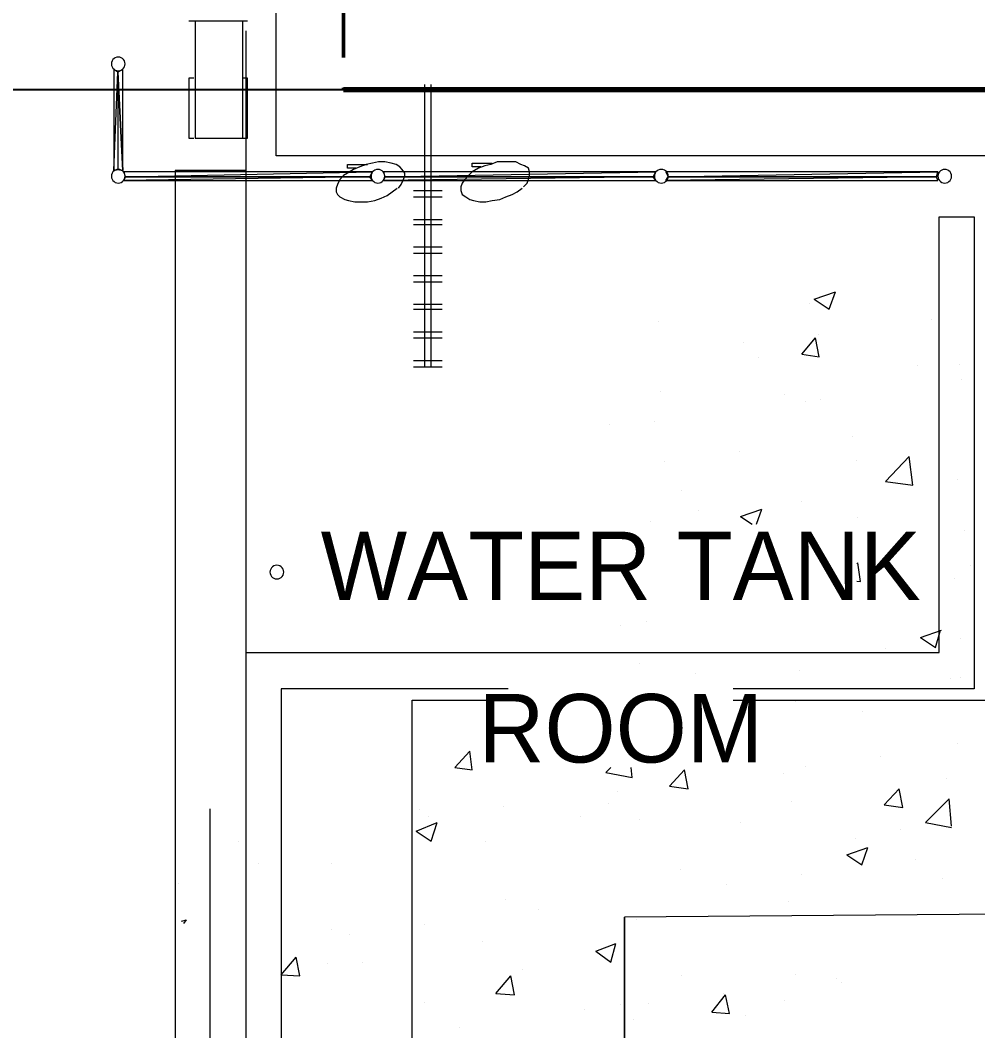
# Paper-space layout '01 Roof Support Layout' of a CAD drawing. Header units: millimetres. Extents: x 5 to 415, y 5 to 292.
# Drawn here: x 191 to 238.5, y 162.2 to 212.4 of the extents above; entities that cross this region are included whole.
import ezdxf
from ezdxf.enums import TextEntityAlignment as Align

# ---------------------------------------------------------------- set-up
doc = ezdxf.new("R2010")
doc.units = ezdxf.units.MM
doc.linetypes.add('DASHED_REVIEW', pattern=[4, 2.5, -1.5])
for name, color, linetype in [('BEAMS', 7, 'Continuous'), ('EXISTING', 7, 'Continuous'), ('LOAD_BEARING_WALLS', 7, 'Continuous'), ('PROPOSED', 7, 'Continuous'), ('TEXT', 7, 'Continuous')]:
    doc.layers.add(name, color=color, linetype=linetype)

# ---------------------------------------------------------------- blocks, each defined once
blk = doc.blocks.new('SHEET_01')
at = {"layer": 'BEAMS', "color": 7, "linetype": 'DASHED_REVIEW', "lineweight": 50}
blk.add_line((207.032, 245), (207.032, 208.916), dxfattribs=at)
at = {"layer": 'EXISTING', "color": 254, "linetype": 'Continuous', "lineweight": 13}
for p, q in [((203.684, 205.63), (203.684, 241.714)), ((195.624, 209.908), (195.624, 204.886)), ((195.81, 209.784), (195.624, 209.908)), ((195.624, 204.886), (195.81, 209.784)), ((196.058, 209.908), (195.81, 209.784)), ((195.81, 209.784), (195.81, 204.948)), ((196.058, 204.886), (195.81, 209.784)), ((195.81, 209.784), (196.058, 204.886)), ((196.058, 204.886), (196.058, 209.908)), ((211.062, 204.886), (211.062, 209.164)), ((211.372, 204.886), (211.372, 209.164)), ((271.76, 205.63), (203.684, 205.63)), ((208.458, 205.258), (208.148, 205.196)), ((208.768, 205.32), (208.458, 205.258)), ((209.078, 205.32), (208.768, 205.32)), ((209.388, 205.258), (209.078, 205.32)), ((209.636, 205.196), (209.388, 205.258)), ((213.418, 205.072), (213.418, 205.258)), ((213.418, 205.258), (214.41, 205.258)), ((214.658, 205.32), (214.348, 205.196)), ((215.03, 205.32), (214.658, 205.32)), ((215.34, 205.32), (215.03, 205.32)), ((215.588, 205.32), (215.34, 205.32)), ((215.836, 205.196), (215.588, 205.32)), ((195.81, 204.948), (195.624, 204.886)), ((195.81, 204.948), (196.058, 204.886)), ((208.458, 204.824), (196.12, 204.824)), ((196.12, 204.824), (196.182, 204.576)), ((196.182, 204.576), (208.458, 204.824)), ((207.218, 204.762), (207.032, 204.638)), ((207.218, 205.01), (207.218, 205.196)), ((207.218, 205.196), (208.21, 205.196)), ((207.652, 205.01), (207.218, 205.01)), ((207.528, 204.948), (207.218, 204.762)), ((207.838, 205.072), (207.528, 204.948)), ((208.148, 205.196), (207.838, 205.072)), ((208.458, 204.824), (208.334, 204.576)), ((222.532, 204.824), (209.016, 204.824)), ((209.016, 204.824), (209.078, 204.576)), ((209.078, 204.576), (222.532, 204.824)), ((209.822, 205.072), (209.636, 205.196)), ((209.946, 204.948), (209.822, 205.072)), ((210.07, 204.762), (209.946, 204.948)), ((210.07, 204.638), (210.07, 204.762)), ((211.062, 195.152), (211.062, 204.886)), ((211.372, 195.152), (211.372, 204.886)), ((213.418, 204.824), (213.232, 204.638)), ((213.852, 205.072), (213.418, 205.072)), ((213.728, 205.01), (213.418, 204.824)), ((214.038, 205.134), (213.728, 205.01)), ((214.348, 205.196), (214.038, 205.134)), ((216.022, 205.134), (215.836, 205.196)), ((216.208, 205.01), (216.022, 205.134)), ((216.27, 204.824), (216.208, 205.01)), ((216.27, 204.638), (216.27, 204.824)), ((222.532, 204.824), (222.408, 204.576)), ((236.544, 204.824), (223.028, 204.824)), ((223.028, 204.824), (223.152, 204.576)), ((223.152, 204.576), (236.544, 204.824)), ((236.544, 204.824), (236.482, 204.576)), ((208.334, 204.576), (196.12, 204.39)), ((196.12, 204.39), (196.182, 204.576)), ((196.12, 204.39), (208.458, 204.39)), ((196.182, 204.576), (208.334, 204.576)), ((208.334, 204.576), (196.182, 204.576)), ((206.846, 204.452), (206.722, 204.204)), ((207.032, 204.638), (206.846, 204.452)), ((208.458, 204.39), (208.334, 204.576)), ((222.408, 204.576), (209.016, 204.39)), ((209.016, 204.39), (209.078, 204.576)), ((209.016, 204.39), (222.532, 204.39)), ((209.078, 204.576), (222.408, 204.576)), ((222.408, 204.576), (209.078, 204.576)), ((209.884, 204.204), (210.008, 204.452)), ((210.008, 204.452), (210.07, 204.638)), ((212.922, 204.266), (212.86, 204.08)), ((213.046, 204.452), (212.922, 204.266)), ((213.232, 204.638), (213.046, 204.452)), ((215.96, 204.08), (216.146, 204.266)), ((216.146, 204.266), (216.208, 204.452)), ((216.208, 204.452), (216.27, 204.638)), ((222.532, 204.39), (222.408, 204.576)), ((236.482, 204.576), (223.028, 204.39)), ((223.028, 204.39), (223.152, 204.576)), ((223.028, 204.39), (236.544, 204.39)), ((223.152, 204.576), (236.482, 204.576)), ((236.482, 204.576), (223.152, 204.576)), ((236.544, 204.39), (236.482, 204.576)), ((206.722, 204.204), (206.66, 204.018)), ((206.66, 204.018), (206.66, 203.832)), ((206.66, 203.832), (206.722, 203.708)), ((209.202, 203.646), (209.45, 203.832)), ((209.45, 203.832), (209.698, 204.018)), ((209.76, 204.018), (209.884, 204.204)), ((210.504, 203.894), (211.93, 203.894)), ((212.86, 204.08), (212.86, 203.894)), ((212.86, 203.894), (212.922, 203.708)), ((215.402, 203.708), (215.65, 203.832)), ((215.65, 203.832), (215.898, 204.018)), ((206.722, 203.708), (206.846, 203.584)), ((206.846, 203.584), (207.094, 203.46)), ((207.094, 203.46), (207.28, 203.398)), ((207.28, 203.398), (207.59, 203.336)), ((207.59, 203.336), (207.9, 203.336)), ((207.9, 203.336), (208.21, 203.336)), ((208.21, 203.336), (208.582, 203.398)), ((208.582, 203.398), (208.892, 203.522)), ((208.892, 203.522), (209.202, 203.646)), ((210.504, 203.584), (211.93, 203.584)), ((212.922, 203.708), (213.108, 203.584)), ((213.108, 203.584), (213.294, 203.46)), ((213.294, 203.46), (213.48, 203.398)), ((213.48, 203.398), (213.79, 203.336)), ((213.79, 203.336), (214.1, 203.336)), ((214.1, 203.336), (214.41, 203.398)), ((214.41, 203.398), (214.782, 203.46)), ((214.782, 203.46), (215.092, 203.584)), ((215.092, 203.584), (215.402, 203.708)), ((210.504, 202.468), (211.93, 202.468)), ((210.504, 202.22), (211.93, 202.22)), ((210.504, 201.104), (211.93, 201.104)), ((210.504, 200.794), (211.93, 200.794)), ((210.504, 199.678), (211.93, 199.678)), ((210.504, 199.368), (211.93, 199.368)), ((230.406, 198.5), (231.46, 198.872)), ((231.15, 198.004), (231.46, 198.872)), ((210.504, 198.252), (211.93, 198.252)), ((230.158, 198.314), (230.158, 198.314)), ((230.406, 198.5), (231.15, 198.004)), ((210.504, 198.004), (211.93, 198.004)), ((222.656, 197.384), (222.656, 197.384)), ((236.234, 197.508), (236.234, 197.508)), ((210.504, 196.888), (211.93, 196.888)), ((230.592, 196.764), (230.592, 196.764)), ((210.504, 196.578), (211.93, 196.578)), ((226.872, 196.33), (226.872, 196.33)), ((229.786, 195.772), (230.468, 196.578)), ((230.654, 195.648), (230.468, 196.578)), ((229.786, 195.772), (230.654, 195.648)), ((210.504, 195.462), (211.93, 195.462)), ((227.616, 195.586), (227.616, 195.586)), ((235.552, 195.214), (235.552, 195.214)), ((237.598, 195.276), (237.598, 195.276)), ((210.504, 195.152), (211.93, 195.152)), ((237.722, 194.532), (237.722, 194.532)), ((222.78, 193.912), (222.78, 193.912)), ((228.918, 193.788), (228.918, 193.788)), ((229.972, 193.416), (229.972, 193.416)), ((230.716, 193.54), (230.716, 193.54)), ((220.238, 192.3), (220.238, 192.3)), ((222.47, 192.424), (222.47, 192.424)), ((232.328, 191.68), (232.328, 191.68)), ((226.686, 190.936), (226.686, 190.936)), ((222.966, 190.44), (222.966, 190.44)), ((232.514, 190.502), (232.514, 190.502)), ((233.94, 189.448), (235.118, 190.688)), ((235.304, 189.262), (235.118, 190.688)), ((233.94, 189.448), (235.304, 189.262)), ((237.536, 189.572), (237.536, 189.572)), ((223.834, 189.014), (223.834, 189.014)), ((229.786, 188.456), (229.786, 188.456)), ((224.64, 188.022), (224.64, 188.022)), ((226.748, 187.712), (227.802, 188.084)), ((226.748, 187.712), (227.321, 187.33)), ((227.533, 187.33), (227.802, 188.084)), ((222.284, 187.464), (222.284, 187.464)), ((232.576, 187.65), (232.576, 187.65)), ((237.846, 187.03), (237.846, 187.03)), ((203.502, 185.219), (203.449, 185.166)), ((203.565, 185.259), (203.502, 185.219)), ((203.637, 185.285), (203.565, 185.259)), ((203.715, 185.294), (203.637, 185.285)), ((203.793, 185.285), (203.715, 185.294)), ((203.865, 185.259), (203.793, 185.285)), ((203.928, 185.219), (203.865, 185.259)), ((203.981, 185.166), (203.928, 185.219)), ((232.522, 185.355), (232.576, 185.418)), ((232.7, 184.488), (232.576, 185.418)), ((238.156, 185.294), (238.156, 185.294)), ((203.383, 185.031), (203.374, 184.953)), ((203.374, 184.953), (203.383, 184.875)), ((203.409, 185.103), (203.383, 185.031)), ((203.383, 184.875), (203.409, 184.803)), ((203.449, 185.166), (203.409, 185.103)), ((203.409, 184.803), (203.449, 184.74)), ((203.449, 184.74), (203.502, 184.687)), ((203.502, 184.687), (203.565, 184.647)), ((203.865, 184.647), (203.928, 184.687)), ((203.928, 184.687), (203.981, 184.74)), ((204.021, 185.103), (203.981, 185.166)), ((203.981, 184.74), (204.021, 184.803)), ((204.047, 185.031), (204.021, 185.103)), ((204.021, 184.803), (204.047, 184.875)), ((204.056, 184.953), (204.047, 185.031)), ((204.047, 184.875), (204.056, 184.953)), ((203.565, 184.647), (203.637, 184.621)), ((203.637, 184.621), (203.715, 184.612)), ((203.715, 184.612), (203.793, 184.621)), ((203.793, 184.621), (203.865, 184.647)), ((232.522, 184.501), (232.7, 184.488)), ((237.35, 184.612), (237.35, 184.612)), ((220.796, 182.318), (220.796, 182.318)), ((222.098, 182.504), (222.098, 182.504)), ((235.676, 181.698), (236.73, 182.07)), ((235.676, 181.698), (236.42, 181.202)), ((236.42, 181.202), (236.668, 182.07)), ((237.66, 181.636), (237.66, 181.636)), ((233.94, 181.14), (233.94, 181.14)), ((221.726, 180.396), (221.726, 180.396)), ((224.516, 179.9), (224.516, 179.9)), ((229.662, 180.086), (229.662, 180.086)), ((237.66, 179.714), (237.66, 179.714)), ((237.164, 179.652), (237.164, 179.652)), ((215.154, 178.722), (215.154, 178.722)), ((229.476, 178.536), (229.476, 178.536)), ((232.824, 178.04), (232.824, 178.04)), ((214.286, 176.552), (214.286, 176.552)), ((237.536, 176.428), (237.536, 176.428)), ((212.55, 175.25), (213.294, 176.056)), ((213.418, 175.126), (213.294, 176.056)), ((233.692, 175.808), (233.692, 175.808)), ((212.55, 175.25), (213.418, 175.126)), ((220.052, 175.002), (220.298, 175.248)), ((221.354, 174.754), (221.311, 175.248)), ((229.972, 175.312), (229.972, 175.312)), ((220.052, 175.002), (221.354, 174.754)), ((223.214, 174.32), (223.958, 175.126)), ((224.144, 174.196), (223.958, 175.126)), ((228.856, 174.94), (228.856, 174.94)), ((236.978, 174.692), (236.978, 174.692)), ((223.214, 174.32), (224.144, 174.196)), ((233.878, 173.39), (234.622, 174.196)), ((234.808, 173.266), (234.622, 174.196)), ((220.61, 174.072), (220.61, 174.072)), ((235.924, 172.522), (237.102, 173.7)), ((237.226, 172.336), (237.102, 173.7)), ((200.398, 128.13), (200.398, 173.204)), ((210.814, 173.142), (210.814, 173.142)), ((214.968, 173.328), (214.968, 173.328)), ((220.176, 173.452), (220.176, 173.452)), ((229.29, 173.576), (229.29, 173.576)), ((233.878, 173.39), (234.808, 173.266)), ((211.248, 172.832), (211.248, 172.832)), ((218.812, 172.832), (218.812, 172.832)), ((221.726, 172.646), (221.726, 172.646)), ((210.628, 172.088), (211.682, 172.522)), ((211.372, 171.592), (211.682, 172.522)), ((226.748, 172.522), (226.748, 172.522)), ((234.684, 172.15), (234.684, 172.15)), ((235.924, 172.522), (237.226, 172.274)), ((210.628, 172.088), (211.372, 171.592)), ((211.496, 171.964), (211.496, 171.964)), ((232.452, 171.716), (232.452, 171.716)), ((201.824, 171.592), (201.824, 171.592)), ((214.1, 171.592), (214.1, 171.592)), ((232.018, 170.91), (233.072, 171.282)), ((232.762, 170.414), (233.072, 171.282)), ((232.018, 170.91), (232.762, 170.414)), ((235.428, 170.662), (235.428, 170.662)), ((202.816, 170.476), (202.816, 170.476)), ((206.412, 170.476), (206.412, 170.476)), ((223.772, 170.166), (223.772, 170.166)), ((229.786, 169.918), (229.786, 169.918)), ((236.792, 169.732), (236.792, 169.732)), ((198.848, 169.484), (198.848, 169.484)), ((226.066, 169.422), (226.066, 169.422)), ((215.092, 168.678), (215.092, 168.678)), ((229.104, 168.616), (229.104, 168.616)), ((216.704, 168.182), (216.704, 168.182)), ((198.972, 167.624), (199.22, 167.686)), ((199.096, 167.5), (199.22, 167.686)), ((221.602, 167.686), (221.602, 167.686)), ((206.412, 167.19), (206.412, 167.19)), ((211.062, 167.438), (211.062, 167.438)), ((207.342, 166.942), (207.342, 166.942)), ((213.914, 166.632), (213.914, 166.632)), ((219.556, 166.136), (220.548, 166.508)), ((219.556, 166.136), (220.3, 165.578)), ((220.3, 165.578), (220.548, 166.508)), ((203.932, 164.958), (204.676, 165.826)), ((204.862, 164.896), (204.676, 165.826)), ((206.226, 165.516), (206.226, 165.516)), ((207.962, 165.578), (207.962, 165.578)), ((215.898, 165.206), (215.898, 165.206)), ((203.932, 164.958), (204.862, 164.896)), ((214.596, 164.028), (215.34, 164.896)), ((215.526, 163.966), (215.34, 164.896)), ((223.834, 164.896), (223.834, 164.896)), ((229.476, 164.958), (229.476, 164.958)), ((231.522, 164.772), (231.522, 164.772)), ((231.77, 164.586), (231.77, 164.586)), ((214.596, 164.028), (215.526, 163.966)), ((225.322, 163.098), (226.004, 163.966)), ((225.88, 164.028), (225.88, 164.028)), ((226.19, 163.036), (226.004, 163.966)), ((228.918, 163.656), (228.918, 163.656)), ((211.062, 163.594), (211.062, 163.594)), ((218.998, 163.222), (218.998, 163.222)), ((220.796, 163.47), (220.796, 163.47)), ((222.16, 163.532), (222.16, 163.532)), ((225.322, 163.098), (226.19, 163.036)), ((221.416, 162.726), (221.416, 162.726)), ((226.996, 162.912), (226.996, 162.912)), ((212.798, 162.354), (212.798, 162.354))]:
    blk.add_line(p, q, dxfattribs=at)
at = {"layer": 'EXISTING', "color": 7, "linetype": 'Continuous', "lineweight": 25}
blk.add_line((183.596, 208.916), (207.032, 208.916), dxfattribs=at)
at = {"layer": 'EXISTING', "color": 7, "lineweight": 30}
blk.add_line((207.032, 208.916), (255.516, 208.916), dxfattribs=at)
at = {"layer": 'LOAD_BEARING_WALLS', "color": 7, "linetype": 'Continuous', "lineweight": 70}
blk.add_line((207.032, 208.916), (255.516, 208.916), dxfattribs=at)
at = {"layer": 'PROPOSED', "color": 250, "linetype": 'Continuous', "lineweight": 13}
for p, q in [((199.344, 212.326), (202.258, 212.326)), ((199.654, 212.326), (199.654, 206.498)), ((202.01, 212.326), (202.01, 206.498)), ((202.196, 72.64), (202.196, 211.83)), ((195.509, 210.265), (195.5, 210.187)), ((195.535, 210.337), (195.509, 210.265)), ((195.575, 210.4), (195.535, 210.337)), ((195.628, 210.453), (195.575, 210.4)), ((195.691, 210.493), (195.628, 210.453)), ((195.763, 210.519), (195.691, 210.493)), ((195.841, 210.528), (195.763, 210.519)), ((195.919, 210.519), (195.841, 210.528)), ((195.991, 210.493), (195.919, 210.519)), ((196.054, 210.453), (195.991, 210.493)), ((196.107, 210.4), (196.054, 210.453)), ((196.147, 210.337), (196.107, 210.4)), ((196.173, 210.265), (196.147, 210.337)), ((196.182, 210.187), (196.173, 210.265)), ((195.5, 210.187), (195.509, 210.109)), ((195.509, 210.109), (195.535, 210.037)), ((195.535, 210.037), (195.575, 209.974)), ((195.575, 209.974), (195.628, 209.921)), ((195.628, 209.921), (195.691, 209.881)), ((195.691, 209.881), (195.763, 209.855)), ((195.763, 209.855), (195.841, 209.846)), ((195.841, 209.846), (195.919, 209.855)), ((195.919, 209.855), (195.991, 209.881)), ((195.991, 209.881), (196.054, 209.921)), ((196.054, 209.921), (196.107, 209.974)), ((196.107, 209.974), (196.147, 210.037)), ((196.147, 210.037), (196.173, 210.109)), ((196.173, 210.109), (196.182, 210.187)), ((199.592, 209.474), (199.344, 209.474)), ((199.344, 209.474), (199.344, 206.498)), ((202.258, 209.474), (202.01, 209.474)), ((202.258, 206.498), (202.258, 209.474)), ((199.344, 206.498), (199.592, 206.498)), ((199.654, 206.498), (202.01, 206.498)), ((202.01, 206.498), (202.258, 206.498)), ((195.535, 204.757), (195.509, 204.685)), ((195.575, 204.82), (195.535, 204.757)), ((195.628, 204.873), (195.575, 204.82)), ((195.624, 204.886), (195.81, 204.948)), ((195.691, 204.913), (195.628, 204.873)), ((195.763, 204.939), (195.691, 204.913)), ((195.841, 204.948), (195.763, 204.939)), ((195.919, 204.939), (195.841, 204.948)), ((195.991, 204.913), (195.919, 204.939)), ((196.054, 204.873), (195.991, 204.913)), ((196.107, 204.82), (196.054, 204.873)), ((196.147, 204.757), (196.107, 204.82)), ((196.173, 204.685), (196.147, 204.757)), ((202.196, 204.886), (198.662, 204.886)), ((198.662, 204.886), (198.662, 96.262)), ((208.334, 204.576), (208.458, 204.824)), ((208.431, 204.757), (208.405, 204.685)), ((208.471, 204.82), (208.431, 204.757)), ((208.524, 204.873), (208.471, 204.82)), ((208.587, 204.913), (208.524, 204.873)), ((208.659, 204.939), (208.587, 204.913)), ((208.737, 204.948), (208.659, 204.939)), ((208.815, 204.939), (208.737, 204.948)), ((208.887, 204.913), (208.815, 204.939)), ((208.95, 204.873), (208.887, 204.913)), ((209.003, 204.82), (208.95, 204.873)), ((209.043, 204.757), (209.003, 204.82)), ((209.069, 204.685), (209.043, 204.757)), ((222.408, 204.576), (222.532, 204.824)), ((222.505, 204.757), (222.479, 204.685)), ((222.545, 204.82), (222.505, 204.757)), ((222.598, 204.873), (222.545, 204.82)), ((222.661, 204.913), (222.598, 204.873)), ((222.733, 204.939), (222.661, 204.913)), ((222.811, 204.948), (222.733, 204.939)), ((222.889, 204.939), (222.811, 204.948)), ((222.961, 204.913), (222.889, 204.939)), ((223.024, 204.873), (222.961, 204.913)), ((223.077, 204.82), (223.024, 204.873)), ((223.117, 204.757), (223.077, 204.82)), ((223.143, 204.685), (223.117, 204.757)), ((236.482, 204.576), (236.544, 204.824)), ((236.579, 204.757), (236.553, 204.685)), ((236.619, 204.82), (236.579, 204.757)), ((236.672, 204.873), (236.619, 204.82)), ((236.735, 204.913), (236.672, 204.873)), ((236.807, 204.939), (236.735, 204.913)), ((236.885, 204.948), (236.807, 204.939)), ((236.963, 204.939), (236.885, 204.948)), ((237.035, 204.913), (236.963, 204.939)), ((237.098, 204.873), (237.035, 204.913)), ((237.151, 204.82), (237.098, 204.873)), ((237.191, 204.757), (237.151, 204.82)), ((237.217, 204.685), (237.191, 204.757)), ((195.509, 204.685), (195.5, 204.607)), ((195.5, 204.607), (195.509, 204.529)), ((195.509, 204.529), (195.535, 204.457)), ((195.535, 204.457), (195.575, 204.394)), ((195.575, 204.394), (195.628, 204.341)), ((195.628, 204.341), (195.691, 204.301)), ((195.691, 204.301), (195.763, 204.275)), ((195.763, 204.275), (195.841, 204.266)), ((195.841, 204.266), (195.919, 204.275)), ((195.919, 204.275), (195.991, 204.301)), ((195.991, 204.301), (196.054, 204.341)), ((196.054, 204.341), (196.107, 204.394)), ((196.107, 204.394), (196.147, 204.457)), ((196.182, 204.576), (196.12, 204.39)), ((196.147, 204.457), (196.173, 204.529)), ((196.182, 204.607), (196.173, 204.685)), ((196.173, 204.529), (196.182, 204.607)), ((208.405, 204.685), (208.396, 204.607)), ((208.396, 204.607), (208.405, 204.529)), ((208.405, 204.529), (208.431, 204.457)), ((208.431, 204.457), (208.471, 204.394)), ((208.471, 204.394), (208.524, 204.341)), ((208.524, 204.341), (208.587, 204.301)), ((208.587, 204.301), (208.659, 204.275)), ((208.659, 204.275), (208.737, 204.266)), ((208.737, 204.266), (208.815, 204.275)), ((208.815, 204.275), (208.887, 204.301)), ((208.887, 204.301), (208.95, 204.341)), ((208.95, 204.341), (209.003, 204.394)), ((209.003, 204.394), (209.043, 204.457)), ((209.078, 204.576), (209.016, 204.39)), ((209.043, 204.457), (209.069, 204.529)), ((209.078, 204.607), (209.069, 204.685)), ((209.069, 204.529), (209.078, 204.607)), ((222.479, 204.685), (222.47, 204.607)), ((222.47, 204.607), (222.479, 204.529)), ((222.479, 204.529), (222.505, 204.457)), ((222.505, 204.457), (222.545, 204.394)), ((222.545, 204.394), (222.598, 204.341)), ((222.598, 204.341), (222.661, 204.301)), ((222.661, 204.301), (222.733, 204.275)), ((222.733, 204.275), (222.811, 204.266)), ((222.811, 204.266), (222.889, 204.275)), ((222.889, 204.275), (222.961, 204.301)), ((222.961, 204.301), (223.024, 204.341)), ((223.024, 204.341), (223.077, 204.394)), ((223.152, 204.576), (223.028, 204.39)), ((223.077, 204.394), (223.117, 204.457)), ((223.117, 204.457), (223.143, 204.529)), ((223.152, 204.607), (223.143, 204.685)), ((223.143, 204.529), (223.152, 204.607)), ((236.553, 204.685), (236.544, 204.607)), ((236.544, 204.607), (236.553, 204.529)), ((236.553, 204.529), (236.579, 204.457)), ((236.579, 204.457), (236.619, 204.394)), ((236.619, 204.394), (236.672, 204.341)), ((236.672, 204.341), (236.735, 204.301)), ((236.735, 204.301), (236.807, 204.275)), ((236.807, 204.275), (236.885, 204.266)), ((236.885, 204.266), (236.963, 204.275)), ((236.963, 204.275), (237.035, 204.301)), ((237.035, 204.301), (237.098, 204.341)), ((237.098, 204.341), (237.151, 204.394)), ((237.151, 204.394), (237.191, 204.457)), ((237.191, 204.457), (237.217, 204.529)), ((237.226, 204.607), (237.217, 204.685)), ((237.217, 204.529), (237.226, 204.607)), ((236.606, 180.954), (236.606, 202.592)), ((236.606, 202.592), (238.342, 202.592)), ((238.342, 202.592), (238.342, 179.156)), ((202.196, 180.954), (236.606, 180.954)), ((203.932, 179.156), (203.932, 90.992)), ((215.207, 179.156), (203.932, 179.156)), ((238.342, 179.156), (226.385, 179.156)), ((210.442, 125.464), (210.442, 178.598)), ((210.442, 178.598), (215.207, 178.598)), ((210.442, 125.464), (210.442, 178.35)), ((226.385, 178.598), (238.962, 178.598)), ((249.502, 168.058), (220.982, 167.81)), ((220.982, 126.57), (220.982, 167.81)), ((220.982, 167.81), (220.982, 126.57))]:
    blk.add_line(p, q, dxfattribs=at)
at = {"layer": 'TEXT'}
for s, p in [('WATER TANK', (220.796, 183.558)), ('ROOM', (220.796, 175.498))]:
    blk.add_text(s, height=3.4, dxfattribs=at).set_placement(p, align=Align.CENTER)

psp = doc.layouts.new('01 Roof Support Layout')

# ---------------------------------------------------------------- block references
psp.add_blockref('SHEET_01', (0, 0))

doc.saveas('drawing.dxf')
